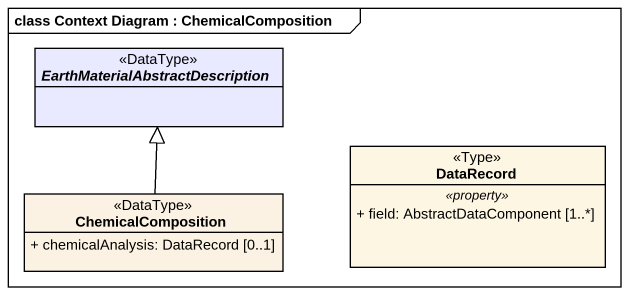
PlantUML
@startuml
mainframe class Context Diagram : ChemicalComposition
hide circle
hide empty members
skinparam classAttributeIconSize 0
abstract class "EarthMaterialAbstractDescription" as EarthMaterialAbstractDescrip <<DataType>> #E9E9FF
class DataRecord <<Type>> {
  .. <<property>> ..
  + field: AbstractDataComponent [1..*]
}
class ChemicalComposition <<DataType>> #FCF2E3 {
  + chemicalAnalysis: DataRecord [0..1]
}
ChemicalComposition -up-|> EarthMaterialAbstractDescrip
@enduml
